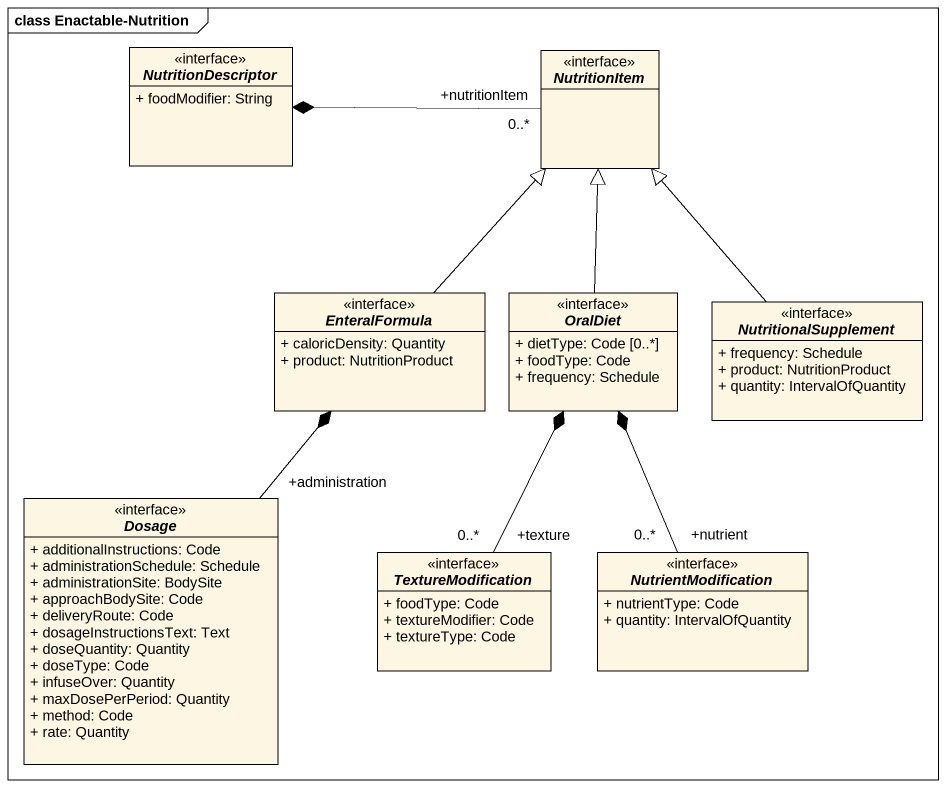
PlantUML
@startuml
mainframe class Enactable-Nutrition
hide circle
hide empty members
skinparam classAttributeIconSize 0
interface NutritionDescriptor {
  + foodModifier: String
}
interface NutritionItem
interface EnteralFormula {
  + caloricDensity: Quantity
  + product: NutritionProduct
}
interface OralDiet {
  + dietType: Code [0..*]
  + foodType: Code
  + frequency: Schedule
}
interface NutritionalSupplement {
  + frequency: Schedule
  + product: NutritionProduct
  + quantity: IntervalOfQuantity
}
interface Dosage {
  + additionalInstructions: Code
  + administrationSchedule: Schedule
  + administrationSite: BodySite
  + approachBodySite: Code
  + deliveryRoute: Code
  + dosageInstructionsText: Text
  + doseQuantity: Quantity
  + doseType: Code
  + infuseOver: Quantity
  + maxDosePerPeriod: Quantity
  + method: Code
  + rate: Quantity
}
interface TextureModification {
  + foodType: Code
  + textureModifier: Code
  + textureType: Code
}
interface NutrientModification {
  + nutrientType: Code
  + quantity: IntervalOfQuantity
}
NutritionItem "+nutritionItem\n0..*" -left-* NutritionDescriptor
EnteralFormula -up-|> NutritionItem
OralDiet -up-|> NutritionItem
NutritionalSupplement -up-|> NutritionItem
Dosage "+administration" -up-* EnteralFormula
TextureModification "+texture\n0..*" -up-* OralDiet
NutrientModification "+nutrient\n0..*" -up-* OralDiet
@enduml
